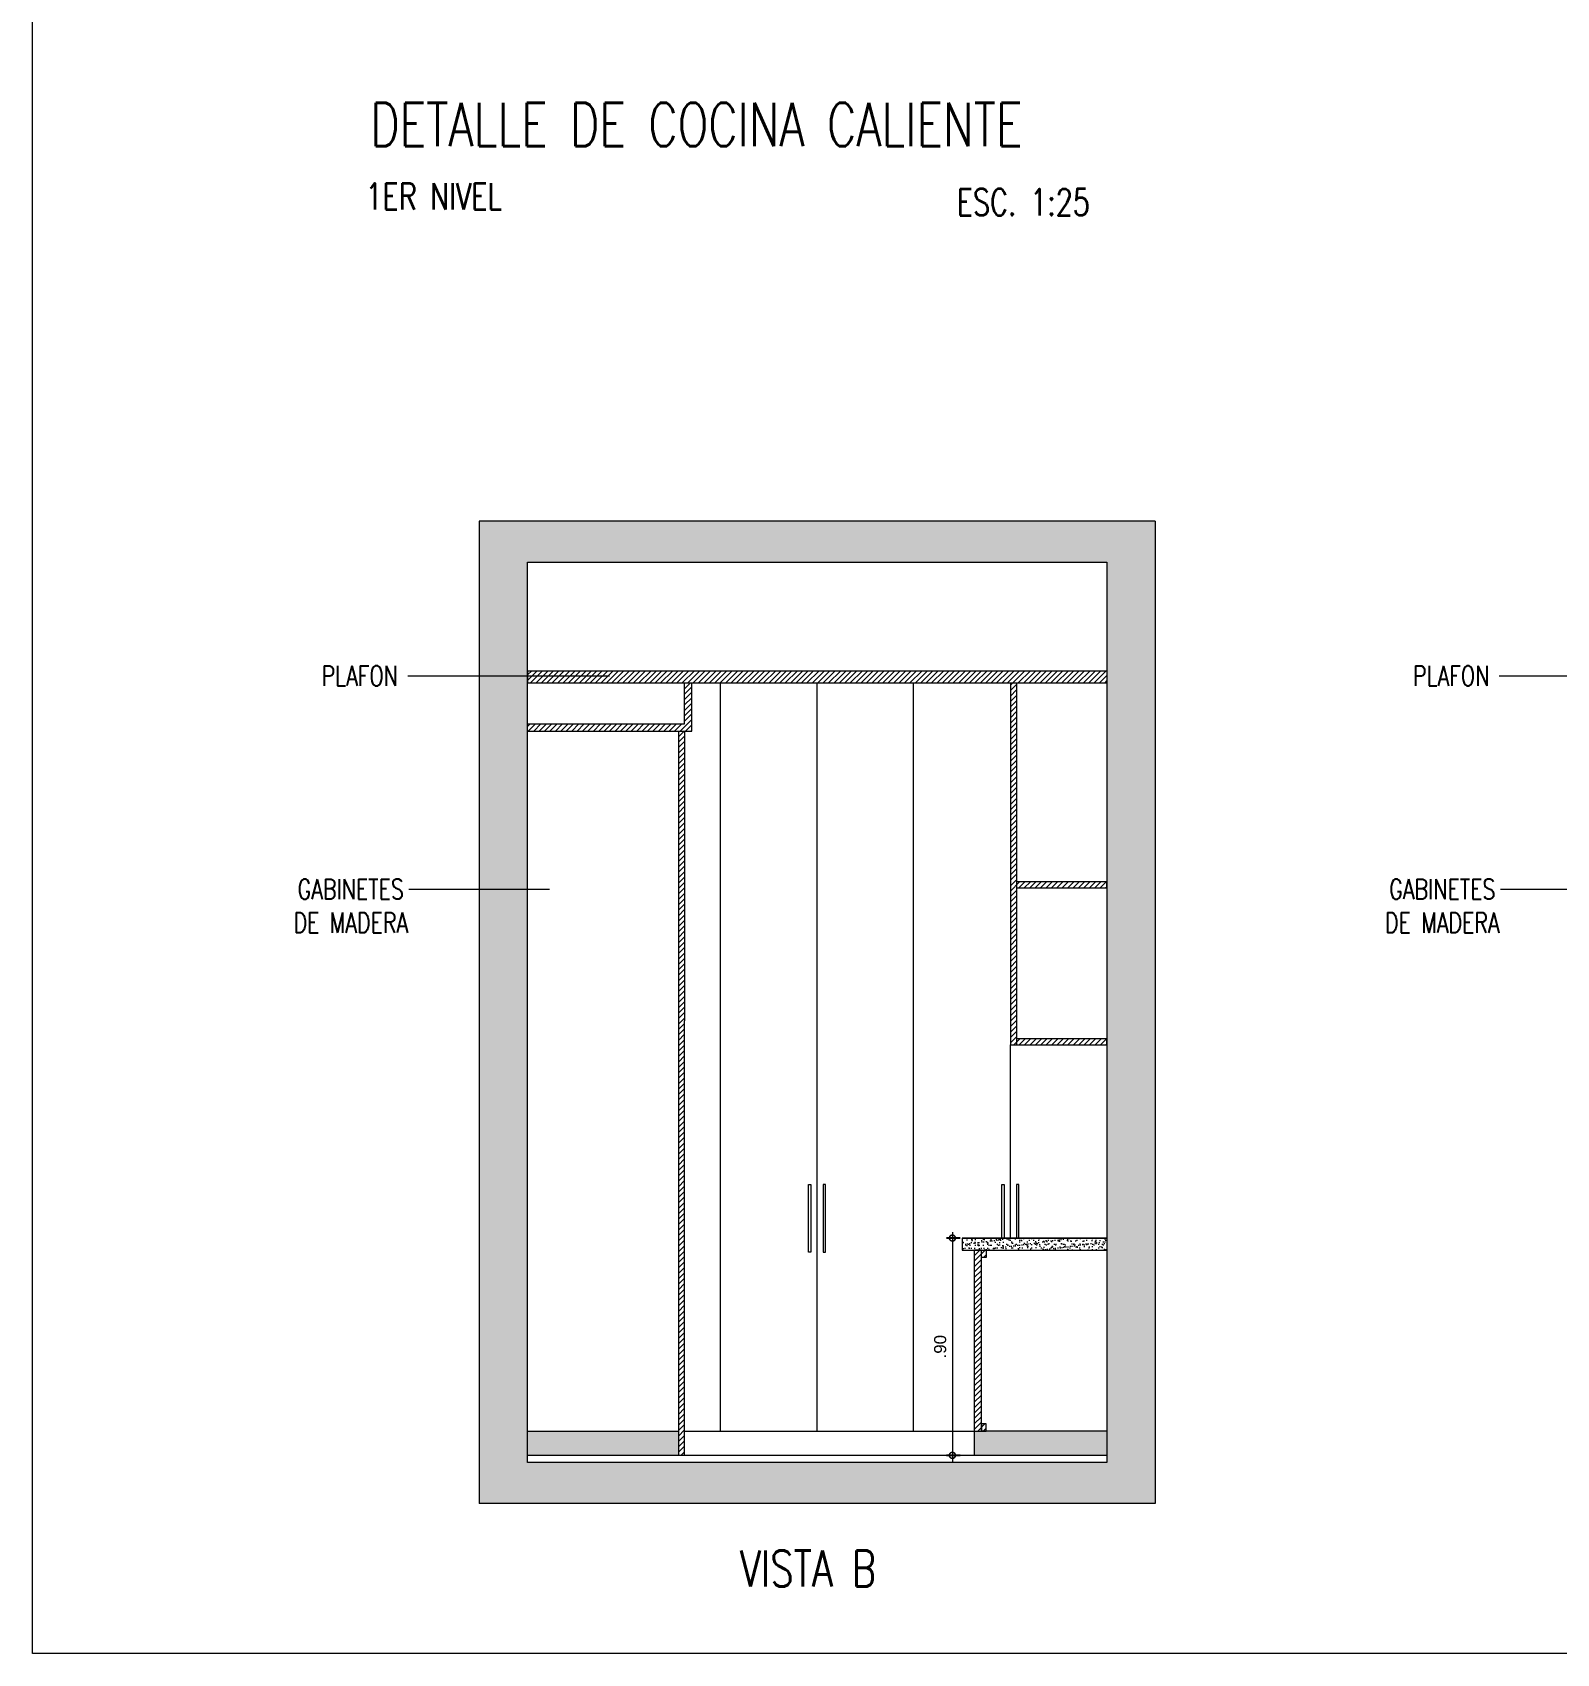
# Model space of a CAD drawing. Header units: metres. Extents: x 113 to 2416, y -346 to 476.
# Drawn here: x 259.36 to 265.68, y -149.89 to -143.17 of the extents above; entities that cross this region are included whole.
import ezdxf

# ---------------------------------------------------------------- set-up
doc = ezdxf.new("R2010")
doc.units = ezdxf.units.M
doc.header["$PDMODE"] = 34
doc.linetypes.add('0', pattern=[0])
doc.linetypes.add('CONTINU', pattern=[0])
doc.layers.get('0').update_dxf_attribs({"color": 250, "linetype": '0', "lineweight": 20})
doc.layers.get('Defpoints').update_dxf_attribs({"color": 6})
for name, color, linetype, lineweight in [('corte', 250, 'Continuous', 20), ('DIMENSIONES', 5, 'Continuous', 5), ('PLF 01', 252, 'Continuous', 9), ('SE-2', 252, 'Continuous', 9), ('SE-3', 253, 'Continuous', 5), ('textos', 7, 'Continuous', 0)]:
    doc.layers.add(name, color=color, linetype=linetype, lineweight=lineweight)
doc.layers.add('RELLENO SECCION', color=8, linetype='Continuous', lineweight=0, transparency=0.4)
doc.styles.add('Arch-Dim', font='romans.shx', dxfattribs={"width": 0.75})
doc.styles.add('ESC25-2mm', font='arial.ttf', dxfattribs={"height": 0.05})
doc.dimstyles.new('DIMS25', dxfattribs={"dimtxt": 0.05, "dimasz": 0.05, "dimexe": 0.025, "dimexo": 0.025, "dimgap": 0.025, "dimtad": 2, "dimzin": 4, "dimdsep": 46, "dimtxsty": 'ESC25-2mm', "dimblk": 'DOTSMALL', "dimcen": 0.025, "dimdle": 0.025, "dimclrd": 256, "dimclre": 256, "dimclrt": 1, "dimadec": 0, "dimazin": 0, "dimtfac": 1, "dimtix": 1, "dimtmove": 2, "dimatfit": 3, "dimfxl": 1, "dimtolj": 1, "dimtzin": 0, "dimlwd": -1, "dimarcsym": 0})

# ---------------------------------------------------------------- blocks, each defined once
blk = doc.blocks.new('_DotSmall')
at = {"color": 0, "linetype": 'ByBlock', "lineweight": 13, "const_width": 0.5}
blk.add_lwpolyline([(-0.0625, 0, 1), (0.0625, 0, 1)], format="xyb", close=True, dxfattribs=at)
blk = doc.blocks.new('*D533')
at = {"layer": 'Defpoints', "color": 0, "transparency": 16777216}
for p in [(263.2324, -148.1681, 0), (263.1755, -149.0681, 0), (263.2324, -149.0681, 0)]:
    blk.add_point(p, dxfattribs=at)
at = {"layer": 'DIMENSIONES', "lineweight": -2, "transparency": 16777216}
for p, q in [((263.2074, -148.1681, 0), (263.1505, -148.1681, 0)), ((263.2074, -149.0681, 0), (263.1505, -149.0681, 0))]:
    blk.add_line(p, q, dxfattribs=at)
at = {"layer": 'DIMENSIONES', "transparency": 16777216}
blk.add_line((263.1755, -148.1431, 0), (263.1755, -149.0931, 0), dxfattribs=at)
at = {"layer": 'DIMENSIONES', "transparency": 16777216, "xscale": 0.05, "yscale": 0.05, "zscale": 0.05}
for p, rotation in [((263.1755, -148.1681, 0), 90), ((263.1755, -149.0681, 0), 270)]:
    blk.add_blockref('_DotSmall', p, dxfattribs=dict(at, rotation=rotation))
at = {"layer": 'DIMENSIONES', "color": 5, "lineweight": 13, "transparency": 16777216, "insert": (263.125, -148.6181, 0), "char_height": 0.05, "attachment_point": 5, "rotation": 90, "style": 'ESC25-2mm'}
blk.add_mtext('\\A1;.90', dxfattribs=at)

msp = doc.modelspace()

# ---------------------------------------------------------------- hatches: boundary and pattern name
at = {"layer": 'PLF 01'}
h = msp.add_hatch(dxfattribs=at)
h.set_pattern_fill('LINE', color=256, scale=0.005, angle=45)
h.set_pattern_definition([(45, (-314.973007, -216.725643), (-0.01122532015, 0.01122532015), [])])
h.paths.add_polyline_path([(261.4155, -145.8181), (261.4155, -145.8681), (263.8155, -145.8681), (263.8155, -145.8181)])
at = {"layer": 'RELLENO SECCION', "linetype": 'CONTINU', "transparency": 33554483}
h = msp.add_hatch(color=256, dxfattribs=at)
h.dxf.hatch_style = 1
h.paths.add_polyline_path([(263.8155, -146.2681), (264.0155, -146.2681), (264.0155, -149.2693), (261.2155, -149.2693), (261.2155, -145.1981), (264.0155, -145.1981), (264.0155, -146.2681), (263.8155, -146.2681), (263.8155, -145.3681), (261.4155, -145.3681), (261.4155, -149.0981), (263.8396, -149.0981), (263.8155, -149.0981)])
h = msp.add_hatch(color=256, dxfattribs=at)
h.dxf.hatch_style = 1
h.paths.add_polyline_path([(262.0405, -148.9681), (261.4155, -148.9681), (261.4155, -149.0681), (262.0405, -149.0681)])
h = msp.add_hatch(color=256, dxfattribs=at)
h.dxf.hatch_style = 1
h.paths.add_polyline_path([(263.2655, -148.9681), (263.8155, -148.9681), (263.8155, -149.0681), (263.2655, -149.0681)])
at = {"layer": 'SE-2'}
h = msp.add_hatch(dxfattribs=at)
h.set_pattern_fill('ANSI31,_O', color=256, scale=0.005)
h.set_pattern_definition([(45, (-58.38675, -133.514229), (-0.01122532015, 0.01122532015), [])])
h.paths.add_polyline_path([(262.0955, -145.8681), (262.0655, -145.8681), (262.0655, -146.0381), (261.4155, -146.0381), (261.4155, -146.0681), (262.0655, -146.0681), (262.0955, -146.0681)])
h = msp.add_hatch(dxfattribs=at)
h.set_pattern_fill('ANSI31,_O', color=256, scale=0.005)
h.set_pattern_definition([(45, (261.687595, -146.618096), (-0.01122532, 0.01122532), [])])
h.paths.add_polyline_path([(263.8155, -146.6931), (263.4405, -146.6931), (263.4405, -146.7181), (263.8155, -146.7181)])
h.paths.add_polyline_path([(263.8155, -147.3431), (263.4405, -147.3431), (263.4405, -147.3681), (263.8155, -147.3681)])
h.paths.add_polyline_path([(263.4155, -145.8681), (263.4405, -145.8681), (263.4405, -147.3681), (263.4155, -147.3681)])
h = msp.add_hatch(dxfattribs=at)
h.set_pattern_fill('ANSI31,_O', color=256, scale=0.005)
h.set_pattern_definition([(45, (261.76333, -146.818096), (-0.01122532, 0.01122532), [])])
h.paths.add_polyline_path([(262.0655, -146.0681), (262.0405, -146.0681), (262.0405, -149.0681), (262.0655, -149.0681)])
at = {"layer": 'SE-2', "transparency": 33554600}
h = msp.add_hatch(dxfattribs=at)
h.set_pattern_fill('AR-SAND', color=256, scale=0.0005)
h.set_pattern_definition([(37.5, (1557.678127, 4.829174), (-0.00080001565, 0.02447066187), [0, -0.019304, 0, -0.02159, 0, -0.0206375]), (7.5, (1557.678127, 4.829174), (0.02247616416, 0.035841255), [0, -0.010414, 0, -0.017399, 0, -0.0066675]), (327.5, (1557.662506, 4.829174), (0.0395496185, 7.185923e-05), [0, -0.00635, 0, -0.02286, 0, -0.029845]), (317.5, (1557.662506, 4.829174), (0.0381778226, 0.0111464662), [0, -0.003175, 0, -0.014986, 0, -0.017145])])
h.paths.add_polyline_path([(263.2155, -148.1681), (263.8155, -148.1681), (263.8155, -148.2181), (263.2155, -148.2181)])
at = {"layer": 'SE-2'}
h = msp.add_hatch(dxfattribs=at)
h.set_pattern_fill('ANSI31,_O', color=256, scale=0.005)
h.set_pattern_definition([(45, (-151.119938, -140.285965), (-0.01122532015, 0.01122532015), [])])
h.paths.add_polyline_path([(263.3155, -148.2481), (263.2955, -148.2481), (263.2955, -148.2181), (263.3155, -148.2181)])
h.paths.add_polyline_path([(263.2955, -148.2181), (263.2655, -148.2181), (263.2655, -148.9681), (263.2955, -148.9681)])
h.paths.add_polyline_path([(263.3155, -148.9381), (263.2955, -148.9381), (263.2955, -148.9681), (263.3155, -148.9681)])

# ---------------------------------------------------------------- linework, layer by layer
at = {"layer": 'corte'}
for p, q in [((261.2155, -145.1981, 0), (261.2155, -149.2681, 0)), ((264.0155, -145.1981, 0), (261.2155, -145.1981, 0)), ((264.0155, -145.1981, 0), (264.0155, -149.2681, 0)), ((261.4155, -145.3681, 0), (263.8155, -145.3681, 0)), ((261.4155, -149.0981, 0), (261.4155, -145.3681, 0)), ((263.8155, -145.3681, 0), (263.8155, -149.0981, 0)), ((261.4155, -145.8181, 0), (261.4155, -145.8681, 0)), ((263.8155, -149.0681, 0), (261.4155, -149.0681, 0)), ((263.8155, -149.0981, 0), (261.4155, -149.0981, 0)), ((264.0155, -149.2681, 0), (261.2155, -149.2681, 0))]:
    msp.add_line(p, q, dxfattribs=at)
at = {"layer": 'Defpoints', "lineweight": 13}
msp.add_lwpolyline([(259.3643, -136.2928), (278.1304, -136.2928), (278.1304, -149.8891), (259.3643, -149.8891)], close=True, dxfattribs=at)
at = {"layer": 'PLF 01'}
for p, q in [((261.4155, -145.8181, 0), (263.8155, -145.8181, 0)), ((261.4155, -145.8681, 0), (263.8155, -145.8681, 0)), ((262.0655, -146.0381, 0), (262.0655, -145.8681, 0)), ((262.0955, -146.0681, 0), (262.0955, -145.8681, 0)), ((261.4155, -146.0381, 0), (262.0655, -146.0381, 0)), ((261.4155, -146.0681, 0), (262.0955, -146.0681, 0))]:
    msp.add_line(p, q, dxfattribs=at)
at = {"layer": 'SE-2'}
for p, q in [((263.4155, -145.8681, 0), (263.4155, -147.3681, 0)), ((263.4405, -145.8681, 0), (263.4405, -147.3431, 0)), ((262.0405, -146.0681, 0), (262.0405, -149.0681, 0)), ((263.4155, -146.7181), (263.4155, -147.3181, 0)), ((262.0655, -149.0681, 0), (262.0655, -147.2681, 0)), ((263.4155, -147.3681, 0), (263.8155, -147.3681, 0)), ((263.8155, -148.1681, 0), (263.2155, -148.1681, 0)), ((263.2155, -148.1681, 0), (263.8155, -148.1681, 0)), ((263.2155, -148.1681, 0), (263.2155, -148.2181, 0)), ((263.2155, -148.2181, 0), (263.8155, -148.2181, 0)), ((261.4155, -148.9681, 0), (262.0405, -148.9681, 0)), ((262.0655, -148.9681, 0), (262.2146, -148.9681, 0)), ((262.2146, -148.9681, 0), (263.0146, -148.9681, 0)), ((263.0146, -148.9681, 0), (263.2655, -148.9681, 0)), ((263.2655, -148.9681, 0), (263.2655, -149.0681, 0)), ((263.8155, -148.9681, 0), (263.2955, -148.9681, 0)), ((262.0655, -149.0681, 0), (262.0405, -149.0681, 0))]:
    msp.add_line(p, q, dxfattribs=at)
at = {"layer": 'SE-2', "elevation": 0}
for points in [[(263.8155, -146.6931), (263.4405, -146.6931), (263.4405, -146.7181), (263.8155, -146.7181)], [(263.8155, -147.3431), (263.4405, -147.3431), (263.4405, -147.3681), (263.8155, -147.3681)], [(263.2955, -148.2181), (263.2655, -148.2181), (263.2655, -148.9681), (263.2955, -148.9681)], [(263.3155, -148.2481), (263.2955, -148.2481), (263.2955, -148.2181), (263.3155, -148.2181)], [(263.3155, -148.9381), (263.2955, -148.9381), (263.2955, -148.9681), (263.3155, -148.9681)]]:
    msp.add_lwpolyline(points, close=True, dxfattribs=at)
for points in [[(261.4155, -146.7635), (261.4155, -146.7385)], [(262.0405, -146.7385), (262.0405, -146.7635)]]:
    msp.add_lwpolyline(points, dxfattribs=at)
at = {"layer": 'SE-3'}
for p, q in [((262.2146, -148.9681, 0), (262.2146, -145.8681, 0)), ((262.6146, -148.9681, 0), (262.6146, -145.8681, 0)), ((263.0146, -148.9681, 0), (263.0146, -145.8681, 0)), ((262.0655, -146.0681, 0), (262.0655, -147.2681, 0)), ((262.0655, -146.7635, 0), (262.0655, -147.2181, 0)), ((263.4155, -148.1681, 0), (263.4155, -147.3681, 0))]:
    msp.add_line(p, q, dxfattribs=at)
at = {"layer": 'SE-3', "elevation": -0.0976}
for points in [[(262.5796, -148.2263), (262.5796, -147.9463), (262.5896, -147.9463), (262.5896, -148.2263)], [(262.6496, -148.2263), (262.6496, -147.9463), (262.6396, -147.9463), (262.6396, -148.2263)]]:
    msp.add_lwpolyline(points, close=True, dxfattribs=at)
for points in [[(263.3804, -148.1681), (263.3804, -147.9463), (263.3904, -147.9463), (263.3904, -148.1681)], [(263.4505, -148.1681), (263.4505, -147.9463), (263.4405, -147.9463), (263.4405, -148.1681)]]:
    msp.add_lwpolyline(points, dxfattribs=at)
at = {"layer": 'textos'}
for p, q in [((261.7556, -145.8408, 0), (260.9192, -145.8408, 0)), ((266.2773, -145.8408, 0), (265.4408, -145.8408, 0)), ((261.5059, -146.7243, 0), (260.9242, -146.7243, 0)), ((266.0275, -146.7243, 0), (265.4458, -146.7243, 0))]:
    msp.add_line(p, q, dxfattribs=at)

# ---------------------------------------------------------------- texts
at = {"layer": 'textos', "lineweight": 13, "attachment_point": 1, "style": 'Arch-Dim'}
for s, insert, char_height in [('DETALLE DE COCINA CALIENTE', (260.7642, -143.4656), 0.18), ('1ER NIVEL', (260.7436, -143.7983), 0.11), ('ESC. 1:25', (263.1935, -143.822), 0.11), ('\\pxt5,13;VISTA B', (262.2955, -149.4619, 0), 0.15)]:
    msp.add_mtext_dynamic_manual_height_columns(s, width=26.65337, gutter_width=15, heights=[0], dxfattribs=dict(at, insert=insert, char_height=char_height))
at = {"layer": 'textos', "char_height": 0.326944, "width": 3.010068, "attachment_point": 3, "style": 'Arch-Dim'}
for s, insert in [('\\pxsm1,qc;{\\H0.2554x;PLAFON}', (262.2251, -145.7976, -0.1952)), ('\\pxsm1,qc;{\\H0.2554x;PLAFON}', (266.7467, -145.7976, -0.1952)), ('\\pxsm1,qc;{\\H0.2554x;GABINETES\\PDE MADERA}', (262.1881, -146.6811, -0.1952)), ('\\pxsm1,qc;{\\H0.2554x;GABINETES\\PDE MADERA}', (266.7097, -146.6811, -0.1952))]:
    msp.add_mtext(s, dxfattribs=dict(at, insert=insert))

# ---------------------------------------------------------------- dimensions: what is measured, and where the dimension line sits
at = {"layer": 'DIMENSIONES', "lineweight": 13}
dim = msp.add_linear_dim(base=(263.1755, -149.0681, 0), p1=(263.2324, -148.1681, 0), p2=(263.2324, -149.0681, 0), angle=90, dimstyle='DIMS25', override={"dimclrt": 5}, dxfattribs=at)
dim.commit()
dim.dimension.update_dxf_attribs({"geometry": '*D533', "text_midpoint": (263.125, -148.6181, 0)})

doc.saveas('drawing.dxf')
